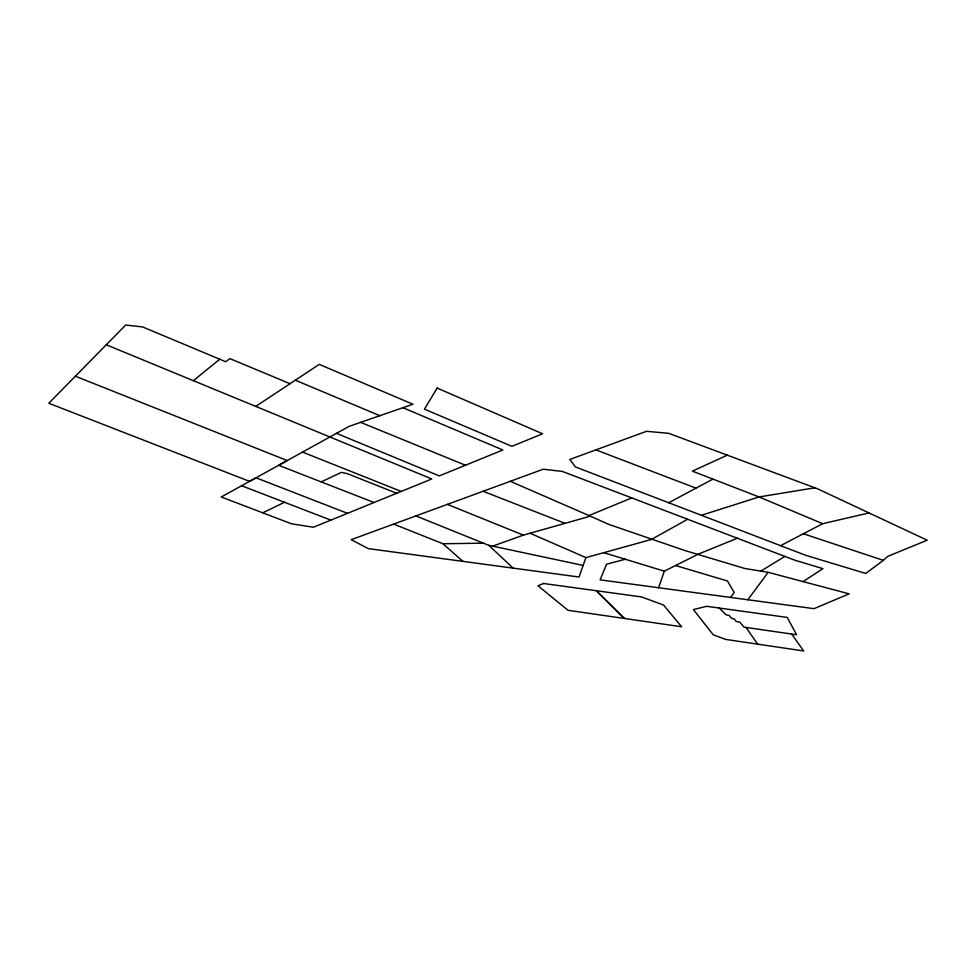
<?xml version="1.0" encoding="UTF-8"?>
<svg xmlns="http://www.w3.org/2000/svg" width="976" height="976" viewBox="0 0 976 976"><rect width="100%" height="100%" fill="white"/><g stroke="black" fill="none" stroke-linecap="round" stroke-linejoin="round"><path stroke-width="1.46" d="M658.605 587.735L664.314 571.167L698.157 554.197L737.295 538.24M687.665 519.281L651.26 539.508L585.929 557.625L579.024 577.011L368.294 548.622L351.214 539.667L543.217 469.212L562.505 471.469L794.549 560.102L822.902 568.654L803.077 581.598M730.682 597.446L734.172 592.444L727.449 580.988L675.563 565.531M747.848 599.764L768.173 572.314L849.157 593.859L813.972 608.67L600.106 579.854L606.596 564.189L625.311 559.272M75.384 376.211L287.237 460.574L249.539 481.363L48.8 403.259L125.672 325.045L142.594 326.923L225.724 361.73L229.933 358.643L290.067 383.714M883.341 560.358L887.709 556.369L927.2 540.204L817.412 488.744L668.694 433.32L646.527 431.294L569.886 459.428L575.303 466.906L805.822 555.356L865.773 573.449L883.341 560.358L803.394 533.762M193.346 380.677L219.734 359.217M255.761 406.406L319.237 364.377L412.921 404.235L349.201 426.317L278.636 465.308L374.052 502.506M760.816 571.106L784.887 556.418M347.505 513.327L256.017 477.801L221.21 496.991L291.568 523.819L313.394 527.235L431.782 478.972L106.274 344.784M668.682 502.738L712.944 479.106M780.58 545.669L822.67 523.697L869.03 512.937M262.751 512.827L284.516 502.274M321.189 481.9L341.319 472.384L347.041 473.543L396.683 493.283M727.34 455.17L692.35 471.127L759.047 496.955L822.67 523.697M631.777 497.931L588.918 515.548L608.963 524.454L684.225 550.318L744.725 568.459L768.173 572.314M415.91 515.926L488.793 545.328L492.612 546.133L523.392 535.141L590.321 516.17L510.289 481.29M701.402 515.291L759.047 496.955L814.862 487.793M393.645 524.1L442.909 543.73L483.462 543.181M492.612 546.133L583.148 565.421M603.741 552.684L664.314 571.167M595.885 449.887L696.01 488.146M241.572 485.743L330.864 520.11M483.096 491.27L565.019 523.343M302.548 452.108L401.234 491.428M447.386 504.385L523.392 535.141M360.632 422.352L465.454 465.247M336.5 433.356L439.31 475.898L502.884 449.985L402.917 407.7M295.35 380.201L379.835 415.691M530.078 533.238L585.929 557.625M442.909 543.73L462.929 561.371M488.793 545.328L513.108 568.13M719.202 608.036L726.242 614.929L729.145 615.368L731.61 618.369L734.208 618.869L736.197 621.468L739.832 622.139L743.993 627.141L796.55 634.754L787.266 617.43L706.636 606.303L693.399 609.597L713.261 634.815L725.815 639.439L803.687 650.955L791.67 634.046M745.969 627.422L757.693 644.148M437.15 388.082L424.475 409.151L511.875 446.313L542.619 433.783L437.15 388.082M543.51 583.489L537.996 585.783L568.056 610.305L681.638 626.763L663.57 605.047L641.476 596.909L543.51 583.489M624.311 618.442L596.312 590.712L624.298 618.442"/></g></svg>
